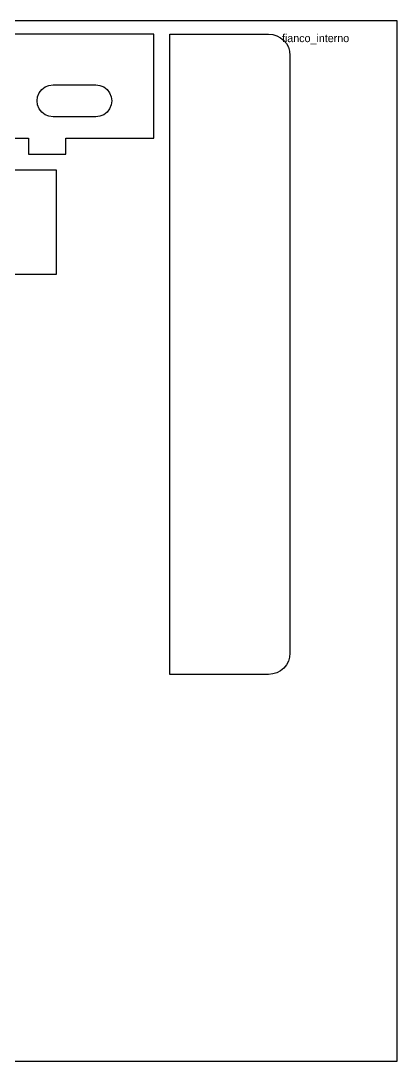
# Model space of a CAD drawing. Header units: millimetres. Extents: x 0 to 390, y 0 to 390.
# Drawn here: x 248.9 to 390, y 0 to 390 of the extents above; entities that cross this region are included whole.
import ezdxf

# ---------------------------------------------------------------- set-up
doc = ezdxf.new("R2010")
doc.units = ezdxf.units.MM
doc.layers.add('SEGNO', color=5, linetype='CONTINUOUS')
doc.layers.add('TAGLIO', color=1, linetype='CONTINUOUS')

msp = doc.modelspace()

# ---------------------------------------------------------------- linework, layer by layer
at = {"layer": 'SEGNO'}
msp.add_lwpolyline([(0, 0), (390, 0), (390, 390), (0, 390)], close=True, dxfattribs=at)
at = {"layer": 'TAGLIO'}
for points in [[(5, 346), (38, 346), (38, 340), (52, 340), (52, 346), (251.8, 346), (251.8, 340), (265.8, 340), (265.8, 346), (298.8, 346), (298.8, 385), (5, 385)], [(304.8, 145), (304.8, 385), (341.8, 385), (343.361, 384.846), (344.861, 384.391), (346.245, 383.652), (347.457, 382.657), (348.452, 381.445), (349.191, 380.061), (349.646, 378.561), (349.8, 377), (349.8, 153), (349.646, 151.439), (349.191, 149.939), (348.452, 148.555), (347.457, 147.343), (346.245, 146.348), (344.861, 145.609), (343.361, 145.154), (341.8, 145)], [(277, 366), (278.553, 365.796), (280, 365.196), (281.243, 364.243), (282.196, 363), (282.796, 361.553), (283, 360), (283, 360), (282.796, 358.447), (282.196, 357), (281.243, 355.757), (280, 354.804), (278.553, 354.204), (277, 354), (261, 354), (259.447, 354.204), (258, 354.804), (256.757, 355.757), (255.804, 357), (255.204, 358.447), (255, 360), (255, 360), (255.204, 361.553), (255.804, 363), (256.757, 364.243), (258, 365.196), (259.447, 365.796), (261, 366)], [(5, 295), (38, 295), (38, 289), (52, 289), (52, 295), (215.3, 295), (215.3, 289), (229.3, 289), (229.3, 295), (262.3, 295), (262.3, 334), (5, 334)]]:
    msp.add_lwpolyline(points, close=True, dxfattribs=at)

# ---------------------------------------------------------------- texts
at = {"layer": 'SEGNO'}
msp.add_text('fianco_interno', height=3, dxfattribs=at).set_placement((346.8, 382))

doc.saveas('drawing.dxf')
